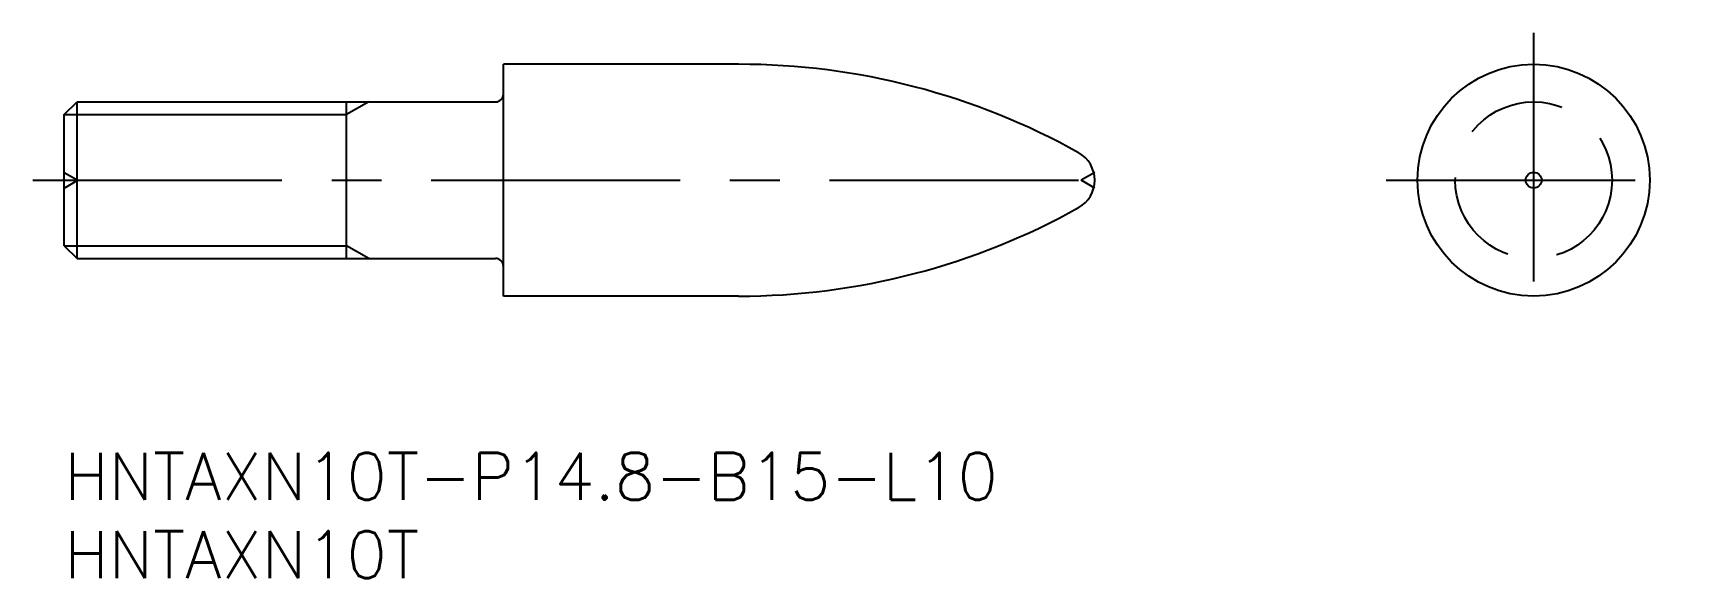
# Model space of a CAD drawing. Extents: x -2 to 103, y -8 to 27.
import ezdxf

# ---------------------------------------------------------------- set-up
doc = ezdxf.new("R2010")
doc.units = 0
doc.header["$LTSCALE"] = 0.5
doc.linetypes.add('CENTER', pattern=[50.8, 31.75, -6.35, 6.35, -6.35])
doc.linetypes.add('DASHED', pattern=[19.05, 12.7, -6.35])
for name, color, linetype in [('MSM_CENTER', 1, 'CENTER'), ('MSM_CONTINUOUS', 7, 'CONTINUOUS'), ('MSM_DASHED', 4, 'DASHED'), ('MSM_NARROW', 5, 'CONTINUOUS'), ('MSM_PART_NUMBER', 7, 'CONTINUOUS')]:
    doc.layers.add(name, color=color, linetype=linetype)
doc.styles.get("Standard").update_dxf_attribs({"font": 'txt.shx', "height": 3, "bigfont": 'bigfont.shx'})

# ---------------------------------------------------------------- blocks, each defined once
blk = doc.blocks.new('*U2')
at = {"layer": 'MSM_PART_NUMBER'}
blk.add_text('HNTAXN10T-P14.8-B15-L10', height=3, dxfattribs=at).set_placement((0, -3))
blk = doc.blocks.new('*U3')
at = {"layer": 'MSM_PART_NUMBER'}
blk.add_text('HNTAXN10T', height=3, dxfattribs=at).set_placement((0, -8))

msp = doc.modelspace()

# ---------------------------------------------------------------- linework, layer by layer
at = {"layer": 'MSM_CENTER'}
for p, q in [((93.7, 26.8), (93.7, 8)), ((-2, 17.4), (67.54, 17.4)), ((84.3, 17.4), (103.1, 17.4))]:
    msp.add_line(p, q, dxfattribs=at)
at = {"layer": 'MSM_CONTINUOUS'}
for p, q in [((28, 10), (28, 24.8)), ((43, 24.8), (28, 24.8)), ((0, 21.59), (0.81, 22.4)), ((0.81, 12.4), (0.81, 22.4)), ((0.81, 22.4), (27.5, 22.4)), ((18, 12.4), (18, 22.4)), ((0, 13.21), (0, 21.59)), ((0, 13.21), (0.81, 12.4)), ((0.81, 12.4), (27.5, 12.4)), ((43, 10), (28, 10))]:
    msp.add_line(p, q, dxfattribs=at)
for radius in [7.4, 0.5]:
    msp.add_circle((93.7, 17.4), radius, dxfattribs=at)
for centre, radius, start, end in [((43, -19.6), 44.4, 60.7671, 90), ((27.5, 22.9), 0.5, 270, 0), ((63.71, 17.4), 2, 299.2329, 60.7671), ((43, 54.4), 44.4, 270, 299.2329), ((27.5, 11.9), 0.5, 0, 90)]:
    msp.add_arc(centre, radius, start, end, dxfattribs=at)
at = {"layer": 'MSM_DASHED'}
for p, q in [((0, 17.9), (0.87, 17.4)), ((65.71, 17.9), (64.84, 17.4)), ((0, 16.9), (0.87, 17.4)), ((65.71, 16.9), (64.84, 17.4))]:
    msp.add_line(p, q, dxfattribs=at)
msp.add_circle((93.7, 17.4), 5, dxfattribs=at)
at = {"layer": 'MSM_NARROW'}
for p, q in [((19.41, 22.4), (18, 21.59)), ((0, 21.59), (18, 21.59)), ((0, 13.21), (18, 13.21)), ((19.41, 12.4), (18, 13.21))]:
    msp.add_line(p, q, dxfattribs=at)

# ---------------------------------------------------------------- block references
at = {"layer": 'MSM_CONTINUOUS'}
for name in ['*U2', '*U3']:
    msp.add_blockref(name, (0, 0), dxfattribs=at)

doc.saveas('drawing.dxf')
